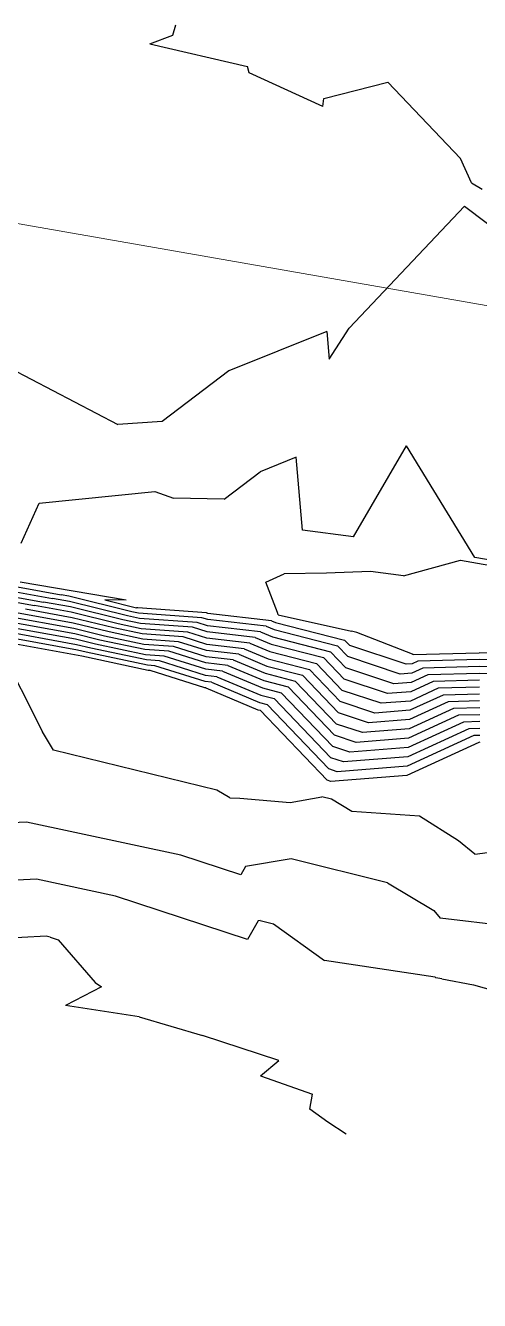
# Model space of a CAD drawing. Header units: metres. Extents: x -1120501 to 1198934, y -4928884 to 66998.
# Drawn here: x -540.9 to -509.7, y -424.5 to -336.7 of the extents above; entities that cross this region are included whole.
import ezdxf

# ---------------------------------------------------------------- set-up
doc = ezdxf.new("R2010")
doc.units = ezdxf.units.M
doc.layers.add('CL', color=5, linetype='Continuous')
doc.layers.add('SURF2CONTOURS', color=7, linetype='Continuous', lineweight=0)

msp = doc.modelspace()

# ---------------------------------------------------------------- linework, layer by layer
at = {"color": 7, "lineweight": 0}
msp.add_circle((-684.638, 190.5), 66807.042, dxfattribs=at)
at = {"layer": 'CL', "linetype": 'Continuous', "lineweight": 0}
msp.add_lwpolyline([(-1067.58, 367.805), (-1082.93, 319.257), (-1104.11, 221.685), (-1108.394, 149.1), (-1119.847, 75.237), (-1093.535, -4.65), (-914.216, -147.319), (-825.866, -265.536), (-744.417, -314.858), (-442.717, -367.63), (-277.082, -412.371), (-43.504, -540.285), (86.314, -636.548), (247.278, -699.703), (413.508, -706.366), (555.047, -769.609), (597.289, -868.966), (635.366, -929.414), (778.63, -1023.654), (803.38, -1108.375), (824.322, -1155.971), (872.87, -1163.587)], dxfattribs=at)
at = {"layer": 'SURF2CONTOURS', "color": 4, "linetype": 'Continuous', "lineweight": -3}
for p, q in [((-530.809, -337.368, 250), (-530.593, -336.671, 250)), ((-532.402, -337.974, 250), (-530.809, -337.368, 250)), ((-532.402, -337.974, 250), (-525.675, -339.522, 250)), ((-525.559, -339.968, 250), (-525.675, -339.522, 250)), ((-520.481, -342.284, 250), (-525.559, -339.968, 250)), ((-520.421, -341.742, 250), (-516.01, -340.608, 250)), ((-511.029, -345.872, 250), (-516.01, -340.608, 250)), ((-520.481, -342.284, 250), (-520.421, -341.742, 250)), ((-510.269, -347.548, 250), (-511.029, -345.872, 250)), ((-510.269, -347.548, 250), (-509.531, -347.983, 250)), ((-510.74, -349.145, 250), (-518.684, -357.561, 250)), ((-510.74, -349.145, 250), (-506.38, -352.47, 250)), ((-520.228, -357.772, 250), (-526.957, -360.491, 250)), ((-520.228, -357.772, 250), (-520.064, -359.687, 250)), ((-520.064, -359.687, 250), (-518.684, -357.561, 250)), ((-542.055, -360.287, 250), (-534.593, -364.187, 250)), ((-526.957, -360.491, 250), (-531.552, -363.978, 250)), ((-531.552, -363.978, 250), (-534.593, -364.187, 250)), ((-514.938, -374.62, 249), (-511.033, -373.529, 249)), ((-511.033, -373.529, 249), (-507.56, -374.14, 249)), ((-544.624, -374.802, 250), (-538.48, -375.915, 250)), ((-524.411, -375.055, 249), (-523.157, -374.464, 249)), ((-520.251, -374.428, 249), (-523.157, -374.464, 249)), ((-517.222, -374.303, 249), (-520.251, -374.428, 249)), ((-514.938, -374.62, 249), (-517.222, -374.303, 249)), ((-544.849, -375.482, 251), (-539.711, -376.412, 251)), ((-523.608, -377.145, 249), (-524.411, -375.055, 249)), ((-537.852, -376.75, 251), (-539.711, -376.412, 251)), ((-537.971, -376.007, 250), (-538.48, -375.915, 250)), ((-533.622, -377.081, 250), (-537.971, -376.007, 250)), ((-537.614, -378.236, 253), (-542.173, -377.406, 253)), ((-537.733, -377.493, 252), (-540.942, -376.909, 252)), ((-534.251, -377.639, 251), (-537.852, -376.75, 251)), ((-534.879, -378.197, 252), (-537.733, -377.493, 252)), ((-533.165, -377.177, 250), (-533.622, -377.081, 250)), ((-528.82, -377.493, 250), (-533.165, -377.177, 250)), ((-528.41, -377.622, 250), (-528.82, -377.493, 250)), ((-523.555, -377.292, 249), (-523.608, -377.145, 249)), ((-523.555, -377.292, 249), (-518.515, -378.43, 249)), ((-537.376, -379.721, 255), (-544.635, -378.4, 255)), ((-537.495, -378.978, 254), (-543.404, -377.903, 254)), ((-535.508, -378.755, 253), (-537.614, -378.236, 253)), ((-532.923, -378.61, 252), (-534.879, -378.197, 252)), ((-533.044, -377.894, 251), (-534.251, -377.639, 251)), ((-529.465, -378.154, 251), (-533.044, -377.894, 251)), ((-528.445, -378.476, 251), (-529.465, -378.154, 251)), ((-524.395, -378.084, 250), (-528.41, -377.622, 250)), ((-524.395, -378.084, 250), (-523.846, -378.315, 250)), ((-523.846, -378.315, 250), (-519.478, -379.44, 250)), ((-518.162, -378.502, 249), (-518.515, -378.43, 249)), ((-536.137, -379.314, 254), (-537.495, -378.978, 254)), ((-532.802, -379.327, 253), (-535.508, -378.755, 253)), ((-530.109, -378.815, 252), (-532.923, -378.61, 252)), ((-528.48, -379.329, 252), (-530.109, -378.815, 252)), ((-525.146, -378.855, 251), (-528.445, -378.476, 251)), ((-525.146, -378.855, 251), (-524.047, -379.317, 251)), ((-514.314, -380, 249), (-518.162, -378.502, 249)), ((-542.745, -379.465, 256), (-539.78, -385.344, 256)), ((-536.765, -379.872, 255), (-537.376, -379.721, 255)), ((-532.561, -380.76, 255), (-536.765, -379.872, 255)), ((-532.681, -380.043, 254), (-536.137, -379.314, 254)), ((-530.754, -379.476, 253), (-532.802, -379.327, 253)), ((-531.398, -380.137, 254), (-532.681, -380.043, 254)), ((-528.549, -381.036, 254), (-531.398, -380.137, 254)), ((-528.514, -380.183, 253), (-530.754, -379.476, 253)), ((-526.65, -380.397, 253), (-528.514, -380.183, 253)), ((-525.898, -379.626, 252), (-528.48, -379.329, 252)), ((-525.898, -379.626, 252), (-524.248, -380.319, 252)), ((-524.047, -379.317, 251), (-520.448, -380.244, 251)), ((-519.478, -379.44, 250), (-518.775, -380.175, 250)), ((-515.181, -381.37, 250), (-518.775, -380.175, 250)), ((-514.314, -380, 249), (-514.284, -380, 249)), ((-514.285, -380.024, 249), (-509.733, -379.903, 249)), ((-514.285, -380.024, 249), (-514.284, -380, 249)), ((-505.525, -380.032, 249), (-509.733, -379.903, 249)), ((-532.042, -380.798, 255), (-532.561, -380.76, 255)), ((-528.584, -381.889, 255), (-532.042, -380.798, 255)), ((-527.401, -381.168, 254), (-528.549, -381.036, 254)), ((-526.65, -380.397, 253), (-524.449, -381.321, 253)), ((-524.248, -380.319, 252), (-521.417, -381.048, 252)), ((-521.417, -381.048, 252), (-519.293, -383.267, 252)), ((-520.448, -380.244, 251), (-519.034, -381.721, 251)), ((-513.616, -380.956, 250), (-514.378, -381.306, 250)), ((-509.725, -380.852, 250), (-513.616, -380.956, 250)), ((-506.155, -380.961, 250), (-509.725, -380.852, 250)), ((-528.153, -381.939, 255), (-528.584, -381.889, 255)), ((-528.153, -381.939, 255), (-524.852, -383.325, 255)), ((-527.401, -381.168, 254), (-524.651, -382.323, 254)), ((-524.449, -381.321, 253), (-522.387, -381.852, 253)), ((-522.387, -381.852, 253), (-519.553, -384.813, 253)), ((-516.044, -382.715, 251), (-519.034, -381.721, 251)), ((-514.378, -381.306, 250), (-515.181, -381.37, 250)), ((-512.914, -381.887, 251), (-514.439, -382.588, 251)), ((-509.718, -381.802, 251), (-512.914, -381.887, 251)), ((-524.651, -382.323, 254), (-523.356, -382.656, 254)), ((-523.356, -382.656, 254), (-519.812, -386.359, 254)), ((-514.439, -382.588, 251), (-516.044, -382.715, 251)), ((-512.211, -382.817, 252), (-514.5, -383.869, 252)), ((-509.71, -382.751, 252), (-512.211, -382.817, 252)), ((-524.852, -383.325, 255), (-524.326, -383.46, 255)), ((-524.326, -383.46, 255), (-520.071, -387.905, 255)), ((-516.908, -384.06, 252), (-519.293, -383.267, 252)), ((-509.703, -383.7, 253), (-511.509, -383.748, 253)), ((-514.5, -383.869, 252), (-516.908, -384.06, 252)), ((-511.509, -383.748, 253), (-514.56, -385.151, 253)), ((-539.012, -386.608, 256), (-539.78, -385.344, 256)), ((-517.772, -385.405, 253), (-519.553, -384.813, 253)), ((-514.56, -385.151, 253), (-517.772, -385.405, 253)), ((-510.806, -384.679, 254), (-514.621, -386.432, 254)), ((-509.696, -384.649, 254), (-510.806, -384.679, 254)), ((-510.104, -385.61, 255), (-514.682, -387.714, 255)), ((-509.688, -385.598, 255), (-510.104, -385.61, 255)), ((-527.776, -389.364, 256), (-539.012, -386.608, 256)), ((-518.636, -386.75, 254), (-519.812, -386.359, 254)), ((-514.621, -386.432, 254), (-518.636, -386.75, 254)), ((-519.499, -388.095, 255), (-520.071, -387.905, 255)), ((-514.682, -387.714, 255), (-519.499, -388.095, 255)), ((-526.893, -389.908, 256), (-527.776, -389.364, 256)), ((-522.737, -390.209, 256), (-520.55, -389.835, 256)), ((-519.891, -390, 256), (-520.55, -389.835, 256)), ((-526.893, -389.908, 256), (-526.195, -389.914, 256)), ((-526.195, -389.914, 256), (-522.737, -390.209, 256)), ((-518.488, -390.843, 256), (-519.891, -390, 256)), ((-513.845, -391.156, 256), (-518.488, -390.843, 256)), ((-511.149, -392.869, 256), (-513.845, -391.156, 256)), ((-510.027, -393.787, 256), (-511.149, -392.869, 256)), ((-510.027, -393.787, 256), (-502.294, -392.745, 256)), ((-540.196, -395.494, 257), (-545.384, -395.769, 257)), ((-534.755, -396.671, 257), (-540.196, -395.494, 257)), ((-525.683, -399.658, 257), (-534.755, -396.671, 257)), ((-524.933, -398.375, 257), (-525.683, -399.658, 257)), ((-524.807, -398.353, 257), (-524.933, -398.375, 257)), ((-524.807, -398.353, 257), (-523.893, -398.582, 257)), ((-523.893, -398.582, 257), (-520.38, -401.093, 257)), ((-512.768, -402.237, 257), (-520.38, -401.093, 257)), ((-512.768, -402.237, 257), (-512.723, -402.287, 257)), ((-512.314, -402.368, 257), (-512.723, -402.287, 257)), ((-512.314, -402.368, 257), (-510.133, -402.777, 257)), ((-510.133, -402.777, 257), (-507.916, -403.402, 257))]:
    msp.add_line(p, q, dxfattribs=at)
at = {"layer": 'SURF2CONTOURS', "color": 2, "linetype": 'Continuous', "lineweight": -3}
for p, q in [((-518.377, -371.923, 249.5), (-514.748, -365.651, 249.5)), ((-510.027, -373.336, 249.5), (-514.748, -365.651, 249.5)), ((-522.324, -366.448, 249.5), (-524.799, -367.449, 249.5)), ((-521.895, -371.46, 249.5), (-522.324, -366.448, 249.5)), ((-527.289, -369.338, 249.5), (-524.799, -367.449, 249.5)), ((-541.233, -372.356, 249.5), (-539.997, -369.598, 249.5)), ((-539.997, -369.598, 249.5), (-532.043, -368.804, 249.5)), ((-532.043, -368.804, 249.5), (-530.773, -369.262, 249.5)), ((-527.289, -369.338, 249.5), (-530.773, -369.262, 249.5)), ((-518.377, -371.923, 249.5), (-521.895, -371.46, 249.5)), ((-507.744, -373.738, 249.5), (-510.027, -373.336, 249.5)), ((-544.737, -375.142, 250.5), (-539.095, -376.163, 250.5)), ((-534.014, -376.276, 249.5), (-541.304, -375.044, 249.5)), ((-544.962, -375.821, 251.5), (-540.326, -376.66, 251.5)), ((-537.792, -377.121, 251.5), (-540.326, -376.66, 251.5)), ((-537.911, -376.379, 250.5), (-539.095, -376.163, 250.5)), ((-533.936, -377.36, 250.5), (-537.911, -376.379, 250.5)), ((-534.014, -376.276, 249.5), (-535.494, -376.262, 249.5)), ((-535.494, -376.262, 249.5), (-533.308, -376.802, 249.5)), ((-537.673, -377.864, 252.5), (-541.558, -377.157, 252.5)), ((-534.565, -377.918, 251.5), (-537.792, -377.121, 251.5)), ((-533.105, -377.536, 250.5), (-533.936, -377.36, 250.5)), ((-533.225, -376.819, 249.5), (-533.308, -376.802, 249.5)), ((-528.498, -377.162, 249.5), (-533.225, -376.819, 249.5)), ((-529.143, -377.823, 250.5), (-533.105, -377.536, 250.5)), ((-528.393, -377.196, 249.5), (-528.498, -377.162, 249.5)), ((-524.019, -377.699, 249.5), (-528.393, -377.196, 249.5)), ((-537.435, -379.35, 254.5), (-544.02, -378.151, 254.5)), ((-537.554, -378.607, 253.5), (-542.789, -377.654, 253.5)), ((-535.194, -378.476, 252.5), (-537.673, -377.864, 252.5)), ((-532.984, -378.252, 251.5), (-534.565, -377.918, 251.5)), ((-529.787, -378.484, 251.5), (-532.984, -378.252, 251.5)), ((-528.427, -378.049, 250.5), (-529.143, -377.823, 250.5)), ((-524.771, -378.47, 250.5), (-528.427, -378.049, 250.5)), ((-524.019, -377.699, 249.5), (-523.745, -377.814, 249.5)), ((-523.745, -377.814, 249.5), (-518.994, -379.038, 249.5)), ((-537.316, -380.093, 255.5), (-545.251, -378.648, 255.5)), ((-535.822, -379.035, 253.5), (-537.554, -378.607, 253.5)), ((-532.742, -379.685, 253.5), (-535.822, -379.035, 253.5)), ((-532.863, -378.969, 252.5), (-535.194, -378.476, 252.5)), ((-530.431, -379.145, 252.5), (-532.863, -378.969, 252.5)), ((-528.497, -379.756, 252.5), (-530.431, -379.145, 252.5)), ((-528.462, -378.902, 251.5), (-529.787, -378.484, 251.5)), ((-525.522, -379.241, 251.5), (-528.462, -378.902, 251.5)), ((-525.522, -379.241, 251.5), (-524.147, -379.818, 251.5)), ((-524.771, -378.47, 250.5), (-523.946, -378.816, 250.5)), ((-523.946, -378.816, 250.5), (-519.963, -379.842, 250.5)), ((-518.994, -379.038, 249.5), (-518.646, -379.402, 249.5)), ((-536.451, -379.593, 254.5), (-537.435, -379.35, 254.5)), ((-537.079, -380.151, 255.5), (-537.316, -380.093, 255.5)), ((-532.5, -381.118, 255.5), (-537.079, -380.151, 255.5)), ((-532.621, -380.402, 254.5), (-536.451, -379.593, 254.5)), ((-531.076, -379.806, 253.5), (-532.742, -379.685, 253.5)), ((-528.532, -380.609, 253.5), (-531.076, -379.806, 253.5)), ((-526.274, -380.012, 252.5), (-528.497, -379.756, 252.5)), ((-526.274, -380.012, 252.5), (-524.349, -380.82, 252.5)), ((-524.147, -379.818, 251.5), (-520.933, -380.646, 251.5)), ((-519.963, -379.842, 250.5), (-518.905, -380.948, 250.5)), ((-514.749, -380.697, 249.5), (-518.646, -379.402, 249.5)), ((-531.72, -380.467, 254.5), (-532.621, -380.402, 254.5)), ((-528.566, -381.463, 254.5), (-531.72, -380.467, 254.5)), ((-527.026, -380.783, 253.5), (-528.532, -380.609, 253.5)), ((-527.026, -380.783, 253.5), (-524.55, -381.822, 253.5)), ((-524.349, -380.82, 252.5), (-521.902, -381.45, 252.5)), ((-520.933, -380.646, 251.5), (-519.164, -382.494, 251.5)), ((-515.612, -382.042, 250.5), (-518.905, -380.948, 250.5)), ((-514.348, -380.666, 249.5), (-514.749, -380.697, 249.5)), ((-513.967, -380.491, 249.5), (-514.348, -380.666, 249.5)), ((-509.729, -380.378, 249.5), (-513.967, -380.491, 249.5)), ((-505.84, -380.496, 249.5), (-509.729, -380.378, 249.5)), ((-532.365, -381.128, 255.5), (-532.5, -381.118, 255.5)), ((-528.601, -382.316, 255.5), (-532.365, -381.128, 255.5)), ((-527.777, -381.553, 254.5), (-528.566, -381.463, 254.5)), ((-527.777, -381.553, 254.5), (-524.751, -382.824, 254.5)), ((-524.55, -381.822, 253.5), (-522.871, -382.254, 253.5)), ((-521.902, -381.45, 252.5), (-519.423, -384.04, 252.5)), ((-513.265, -381.421, 250.5), (-514.409, -381.947, 250.5)), ((-509.722, -381.327, 250.5), (-513.265, -381.421, 250.5)), ((-506.471, -381.426, 250.5), (-509.722, -381.327, 250.5)), ((-528.529, -382.324, 255.5), (-528.601, -382.316, 255.5)), ((-528.529, -382.324, 255.5), (-524.952, -383.826, 255.5)), ((-524.751, -382.824, 254.5), (-523.841, -383.058, 254.5)), ((-522.871, -382.254, 253.5), (-519.682, -385.586, 253.5)), ((-516.476, -383.387, 251.5), (-519.164, -382.494, 251.5)), ((-514.409, -381.947, 250.5), (-515.612, -382.042, 250.5)), ((-512.562, -382.352, 251.5), (-514.469, -383.229, 251.5)), ((-509.714, -382.276, 251.5), (-512.562, -382.352, 251.5)), ((-523.841, -383.058, 254.5), (-519.941, -387.132, 254.5)), ((-514.469, -383.229, 251.5), (-516.476, -383.387, 251.5)), ((-511.86, -383.283, 252.5), (-514.53, -384.51, 252.5)), ((-509.707, -383.225, 252.5), (-511.86, -383.283, 252.5)), ((-524.952, -383.826, 255.5), (-524.81, -383.862, 255.5)), ((-524.81, -383.862, 255.5), (-520.2, -388.678, 255.5)), ((-517.34, -384.732, 252.5), (-519.423, -384.04, 252.5)), ((-514.53, -384.51, 252.5), (-517.34, -384.732, 252.5)), ((-511.157, -384.213, 253.5), (-514.591, -385.792, 253.5)), ((-509.699, -384.175, 253.5), (-511.157, -384.213, 253.5)), ((-510.455, -385.144, 254.5), (-514.651, -387.073, 254.5)), ((-509.692, -385.124, 254.5), (-510.455, -385.144, 254.5)), ((-518.204, -386.077, 253.5), (-519.682, -385.586, 253.5)), ((-514.591, -385.792, 253.5), (-518.204, -386.077, 253.5)), ((-509.753, -386.075, 255.5), (-514.712, -388.355, 255.5)), ((-509.684, -386.073, 255.5), (-509.753, -386.075, 255.5)), ((-519.068, -387.423, 254.5), (-519.941, -387.132, 254.5)), ((-514.651, -387.073, 254.5), (-519.068, -387.423, 254.5)), ((-519.931, -388.768, 255.5), (-520.2, -388.678, 255.5)), ((-514.712, -388.355, 255.5), (-519.931, -388.768, 255.5)), ((-540.866, -391.562, 256.5), (-543.116, -391.681, 256.5)), ((-530.252, -393.856, 256.5), (-540.866, -391.562, 256.5)), ((-526.143, -395.209, 256.5), (-530.252, -393.856, 256.5)), ((-522.679, -394.094, 256.5), (-525.803, -394.628, 256.5)), ((-516.035, -395.758, 256.5), (-522.679, -394.094, 256.5)), ((-525.803, -394.628, 256.5), (-526.143, -395.209, 256.5)), ((-516.035, -395.758, 256.5), (-512.859, -397.666, 256.5)), ((-512.859, -397.666, 256.5), (-512.419, -398.178, 256.5)), ((-505.219, -399.058, 256.5), (-512.419, -398.178, 256.5)), ((-539.527, -399.427, 257.5), (-547.652, -399.857, 257.5)), ((-539.258, -399.485, 257.5), (-539.527, -399.427, 257.5)), ((-539.258, -399.485, 257.5), (-538.706, -399.666, 257.5)), ((-538.706, -399.666, 257.5), (-536.163, -402.625, 257.5)), ((-535.713, -402.903, 257.5), (-538.203, -404.205, 257.5)), ((-536.163, -402.625, 257.5), (-535.713, -402.903, 257.5)), ((-533.117, -404.972, 257.5), (-538.203, -404.205, 257.5)), ((-533.117, -404.972, 257.5), (-528.758, -406.259, 257.5)), ((-523.511, -407.992, 257.5), (-528.758, -406.259, 257.5)), ((-524.78, -409.04, 257.5), (-523.511, -407.992, 257.5)), ((-524.78, -409.04, 257.5), (-521.194, -410.302, 257.5)), ((-521.386, -411.345, 257.5), (-521.194, -410.302, 257.5)), ((-520.15, -412.239, 257.5), (-521.386, -411.345, 257.5)), ((-518.894, -413.062, 257.5), (-520.15, -412.239, 257.5))]:
    msp.add_line(p, q, dxfattribs=at)

doc.saveas('drawing.dxf')
